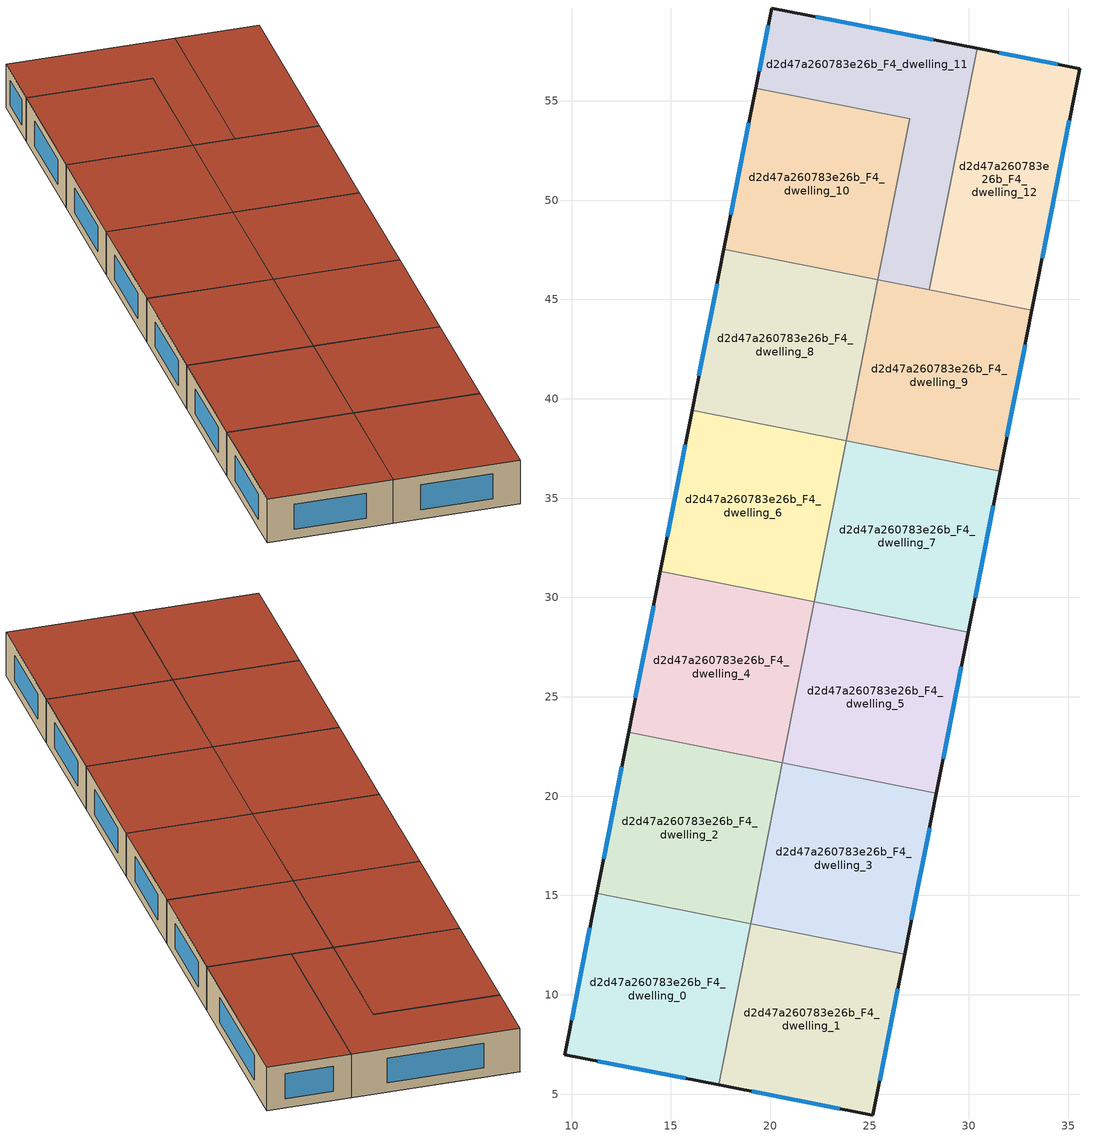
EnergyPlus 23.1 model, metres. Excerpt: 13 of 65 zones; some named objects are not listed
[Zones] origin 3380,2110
d2d47a260783e26b_F4_dwelling_0
 floor to d2d47a260783e26b_F3_dwelling_0 (EU_floor_Construction): 19.01,13.57 17.41,5.47 9.66,6.99 11.27,15.1 z12
 wall outside (EU_wall_Construction): 11.27,15.1 9.66,6.99 17.41,5.47 z12:15
 wall to d2d47a260783e26b_F4_dwelling_2 (EU_wall_Construction): 19.01,13.57 11.27,15.1 z12:15
 wall to d2d47a260783e26b_F4_dwelling_1 (EU_wall_Construction): 17.41,5.47 19.01,13.57 z12:15
 window (EU_Window_Construction): 11.32,6.66 15.75,5.79 / 10.92,13.37 10.01,8.73 z12.64:14.36
 roof outside (EU_roof_Construction): 17.41,5.47 19.01,13.57 11.27,15.1 9.66,6.99 z15
d2d47a260783e26b_F4_dwelling_1
 floor to d2d47a260783e26b_F3_dwelling_1 (EU_floor_Construction): 26.77,12.04 25.17,3.95 17.41,5.47 19.01,13.57 z12
 wall outside (EU_wall_Construction): 17.41,5.47 25.17,3.95 26.77,12.04 z12:15
 wall to d2d47a260783e26b_F4_dwelling_3 (EU_wall_Construction): 26.77,12.04 19.02,13.57 z12:15
 window (EU_Window_Construction): 19.07,5.14 23.51,4.27 / 25.51,5.68 26.42,10.31 z12.64:14.36
 roof outside (EU_roof_Construction): 25.17,3.95 26.77,12.04 19.01,13.57 17.41,5.47 z15
d2d47a260783e26b_F4_dwelling_10
 floor to d2d47a260783e26b_F3_dwelling_10 (EU_floor_Construction): 27.02,54.09 25.42,45.99 17.67,47.52 19.27,55.63 z12
 wall outside (EU_wall_Construction): 19.27,55.63 17.67,47.52 z12:15
 wall to d2d47a260783e26b_F4_dwelling_8 (EU_wall_Construction): 17.67,47.52 25.42,45.99 z12:15
 wall to d2d47a260783e26b_F4_dwelling_11 (EU_wall_Construction): 27.02,54.1 19.27,55.63 / 25.42,45.99 27.02,54.09 z12:15
 window (EU_Window_Construction): 18.93,53.89 18.02,49.26 z12.64:14.36
 roof outside (EU_roof_Construction): 25.42,45.99 27.02,54.09 19.27,55.63 17.67,47.52 z15
d2d47a260783e26b_F4_dwelling_11
 floor to d2d47a260783e26b_F3_dwelling_11 (EU_floor_Construction): 30.41,57.64 28.01,45.48 25.42,45.99 27.02,54.09 19.27,55.63 20.07,59.67 z12
 wall outside (EU_wall_Construction): 30.41,57.64 20.07,59.67 19.27,55.63 z12:15
 wall to d2d47a260783e26b_F4_dwelling_12 (EU_wall_Construction): 28.01,45.48 30.41,57.64 z12:15
 wall to d2d47a260783e26b_F4_dwelling_9 (EU_wall_Construction): 25.42,45.99 28.01,45.48 z12:15
 window (EU_Window_Construction): 19.9,58.81 19.45,56.49 / 28.2,58.07 22.29,59.24 z12.64:14.36
 roof outside (EU_roof_Construction): 28.01,45.48 30.41,57.64 20.07,59.67 19.27,55.63 27.02,54.09 25.42,45.99 z15
d2d47a260783e26b_F4_dwelling_12
 floor to d2d47a260783e26b_F3_dwelling_12 (EU_floor_Construction): 35.58,56.62 33.17,44.46 28.01,45.48 30.41,57.64 z12
 wall outside (EU_wall_Construction): 33.17,44.46 35.58,56.62 30.41,57.64 z12:15
 wall to d2d47a260783e26b_F4_dwelling_9 (EU_wall_Construction): 28.01,45.48 33.17,44.46 z12:15
 window (EU_Window_Construction): 34.47,56.84 31.52,57.42 / 33.69,47.06 35.06,54.02 z12.64:14.36
 roof outside (EU_roof_Construction): 33.17,44.46 35.58,56.62 30.41,57.64 28.01,45.48 z15
d2d47a260783e26b_F4_dwelling_2
 floor to d2d47a260783e26b_F3_dwelling_2 (EU_floor_Construction): 20.62,21.68 19.02,13.57 11.27,15.1 12.87,23.21 z12
 wall outside (EU_wall_Construction): 12.87,23.21 11.27,15.1 z12:15
 wall to d2d47a260783e26b_F4_dwelling_4 (EU_wall_Construction): 20.62,21.68 12.87,23.21 z12:15
 wall to d2d47a260783e26b_F4_dwelling_3 (EU_wall_Construction): 19.02,13.57 20.62,21.68 z12:15
 window (EU_Window_Construction): 12.52,21.47 11.61,16.84 z12.64:14.36
 roof outside (EU_roof_Construction): 19.02,13.57 20.62,21.68 12.87,23.21 11.27,15.1 z15
d2d47a260783e26b_F4_dwelling_3
 floor to d2d47a260783e26b_F3_dwelling_3 (EU_floor_Construction): 28.37,20.15 26.77,12.04 19.02,13.57 20.62,21.68 z12
 wall outside (EU_wall_Construction): 26.77,12.04 28.37,20.15 z12:15
 wall to d2d47a260783e26b_F4_dwelling_5 (EU_wall_Construction): 28.37,20.15 20.62,21.68 z12:15
 window (EU_Window_Construction): 27.11,13.78 28.02,18.41 z12.64:14.36
 roof outside (EU_roof_Construction): 26.77,12.04 28.37,20.15 20.62,21.68 19.02,13.57 z15
d2d47a260783e26b_F4_dwelling_4
 floor to d2d47a260783e26b_F3_dwelling_4 (EU_floor_Construction): 22.22,29.78 20.62,21.68 12.87,23.21 14.47,31.31 z12
 wall outside (EU_wall_Construction): 14.47,31.31 12.87,23.21 z12:15
 wall to d2d47a260783e26b_F4_dwelling_6 (EU_wall_Construction): 22.22,29.78 14.47,31.31 z12:15
 wall to d2d47a260783e26b_F4_dwelling_5 (EU_wall_Construction): 20.62,21.68 22.22,29.78 z12:15
 window (EU_Window_Construction): 14.13,29.58 13.21,24.95 z12.64:14.36
 roof outside (EU_roof_Construction): 20.62,21.68 22.22,29.78 14.47,31.31 12.87,23.21 z15
d2d47a260783e26b_F4_dwelling_5
 floor to d2d47a260783e26b_F3_dwelling_5 (EU_floor_Construction): 29.97,28.25 28.37,20.15 20.62,21.68 22.22,29.78 z12
 wall outside (EU_wall_Construction): 28.37,20.15 29.97,28.25 z12:15
 wall to d2d47a260783e26b_F4_dwelling_7 (EU_wall_Construction): 29.97,28.25 22.22,29.78 z12:15
 window (EU_Window_Construction): 28.71,21.88 29.63,26.52 z12.64:14.36
 roof outside (EU_roof_Construction): 28.37,20.15 29.97,28.25 22.22,29.78 20.62,21.68 z15
d2d47a260783e26b_F4_dwelling_6
 floor to d2d47a260783e26b_F3_dwelling_6 (EU_floor_Construction): 23.82,37.89 22.22,29.78 14.47,31.31 16.07,39.42 z12
 wall outside (EU_wall_Construction): 16.07,39.42 14.47,31.31 z12:15
 wall to d2d47a260783e26b_F4_dwelling_8 (EU_wall_Construction): 23.82,37.89 16.07,39.42 z12:15
 wall to d2d47a260783e26b_F4_dwelling_7 (EU_wall_Construction): 22.22,29.78 23.82,37.89 z12:15
 window (EU_Window_Construction): 15.73,37.68 14.81,33.05 z12.64:14.36
 roof outside (EU_roof_Construction): 22.22,29.78 23.82,37.89 16.07,39.42 14.47,31.31 z15
d2d47a260783e26b_F4_dwelling_7
 floor to d2d47a260783e26b_F3_dwelling_7 (EU_floor_Construction): 31.57,36.36 29.97,28.25 22.22,29.78 23.82,37.89 z12
 wall outside (EU_wall_Construction): 29.97,28.25 31.57,36.36 z12:15
 wall to d2d47a260783e26b_F4_dwelling_9 (EU_wall_Construction): 31.57,36.35 23.82,37.89 z12:15
 window (EU_Window_Construction): 30.31,29.99 31.23,34.62 z12.64:14.36
 roof outside (EU_roof_Construction): 29.97,28.25 31.57,36.36 23.82,37.89 22.22,29.78 z15
d2d47a260783e26b_F4_dwelling_8
 floor to d2d47a260783e26b_F3_dwelling_8 (EU_floor_Construction): 25.42,45.99 23.82,37.89 16.07,39.42 17.67,47.52 z12
 wall outside (EU_wall_Construction): 17.67,47.52 16.07,39.42 z12:15
 wall to d2d47a260783e26b_F4_dwelling_9 (EU_wall_Construction): 23.82,37.89 25.42,45.99 z12:15
 window (EU_Window_Construction): 17.33,45.79 16.41,41.15 z12.64:14.36
 roof outside (EU_roof_Construction): 23.82,37.89 25.42,45.99 17.67,47.52 16.07,39.42 z15
d2d47a260783e26b_F4_dwelling_9
 floor to d2d47a260783e26b_F3_dwelling_9 (EU_floor_Construction): 33.17,44.46 31.57,36.36 23.82,37.89 25.42,45.99 z12
 wall outside (EU_wall_Construction): 31.57,36.36 33.17,44.46 z12:15
 window (EU_Window_Construction): 31.92,38.09 32.83,42.72 z12.64:14.36
 roof outside (EU_roof_Construction): 31.57,36.36 33.17,44.46 25.42,45.99 23.82,37.89 z15
[Building]
EU S2 Campaign: North Axis=0; Terrain=City; Solar Distribution=FullExterior
[Site:Location]
Yerevan-Zvartnots.Intl.AP: Latitude=40.15; Longitude=44.383; Time Zone=4; Elevation=854
[SizingPeriod:WeatherFileDays]
AnnualSizingPeriod: Begin Month=1; Begin Day of Month=1; End Month=12; End Day of Month=31; Day of Week for Start Day=Monday; Use Weather File Daylight Saving Period=No; Use Weather File Rain and Snow Indicators=No
[MATERIAL]
EU_InternalMass_Material: Roughness=MediumRough; Thickness=0.1; Conductivity=1; Density=1800; Specific Heat=900; Thermal Absorptance=0.9; Solar Absorptance=0.7; Visible Absorptance=0.7
[MATERIAL:NOMASS] Roughness=MediumRough; Thermal Absorptance=0.9; Solar Absorptance=0.7; Visible Absorptance=0.7
Name | Thermal Resistance
EU_wall_NoMass | 1.05043
EU_roof_NoMass | 1.45357
EU_floor_NoMass | 0.478065
[WINDOWMATERIAL:SIMPLEGLAZINGSYSTEM]
EU_Window_SimpleGlazing: UFactor=2.5566; Solar Heat Gain Coefficient=0.75; Visible Transmittance=0.75
[CONSTRUCTION]
EU_wall_Construction: EU_wall_NoMass
EU_roof_Construction: EU_roof_NoMass
EU_floor_Construction: EU_floor_NoMass
EU_Window_Construction: EU_Window_SimpleGlazing
EU_InternalMass_Construction: EU_InternalMass_Material
[ZONE] Type=1; Multiplier=1; Ceiling Height=autocalculate; Floor Area=autocalculate; Part of Total Floor Area=Yes
Name | Volume
d2d47a260783e26b_F4_dwelling_0 | 195.798
d2d47a260783e26b_F4_dwelling_1 | 195.787
d2d47a260783e26b_F4_dwelling_10 | 195.791
d2d47a260783e26b_F4_dwelling_11 | 195.799
d2d47a260783e26b_F4_dwelling_12 | 195.806
d2d47a260783e26b_F4_dwelling_2; d2d47a260783e26b_F4_dwelling_3 | 195.813
d2d47a260783e26b_F4_dwelling_4 | 195.786
d2d47a260783e26b_F4_dwelling_5; d2d47a260783e26b_F4_dwelling_8 | 195.8
d2d47a260783e26b_F4_dwelling_6 | 195.776
d2d47a260783e26b_F4_dwelling_7; d2d47a260783e26b_F4_dwelling_9 | 195.805
[INTERNALMASS] Construction=EU_InternalMass_Construction
Name | Zone or ZoneList | Surface Area
d2d47a260783e26b_F4_dwelling_0_EU_InternalMass | d2d47a260783e26b_F4_dwelling_0 | 65.2671
d2d47a260783e26b_F4_dwelling_1_EU_InternalMass | d2d47a260783e26b_F4_dwelling_1 | 65.2652
d2d47a260783e26b_F4_dwelling_2_EU_InternalMass | d2d47a260783e26b_F4_dwelling_2 | 65.2711
d2d47a260783e26b_F4_dwelling_3_EU_InternalMass | d2d47a260783e26b_F4_dwelling_3 | 65.2711
d2d47a260783e26b_F4_dwelling_4_EU_InternalMass | d2d47a260783e26b_F4_dwelling_4 | 65.2638
d2d47a260783e26b_F4_dwelling_5_EU_InternalMass | d2d47a260783e26b_F4_dwelling_5 | 65.2674
d2d47a260783e26b_F4_dwelling_6_EU_InternalMass | d2d47a260783e26b_F4_dwelling_6 | 65.2619
d2d47a260783e26b_F4_dwelling_7_EU_InternalMass | d2d47a260783e26b_F4_dwelling_7 | 65.2636
d2d47a260783e26b_F4_dwelling_8_EU_InternalMass | d2d47a260783e26b_F4_dwelling_8 | 65.265
d2d47a260783e26b_F4_dwelling_9_EU_InternalMass | d2d47a260783e26b_F4_dwelling_9 | 65.2676
d2d47a260783e26b_F4_dwelling_10_EU_InternalMass | d2d47a260783e26b_F4_dwelling_10 | 65.2635
d2d47a260783e26b_F4_dwelling_11_EU_InternalMass | d2d47a260783e26b_F4_dwelling_11 | 65.2667
d2d47a260783e26b_F4_dwelling_12_EU_InternalMass | d2d47a260783e26b_F4_dwelling_12 | 65.2702
[OTHEREQUIPMENT] Fuel Type=Electricity; Design Level Calculation Method=Watts/Area; Power per Zone Floor Area=1; Fraction Latent=0; Fraction Radiant=0; Fraction Lost=0; Carbon Dioxide Generation Rate=0; EndUse Subcategory=EU_Step8_InternalGains
Name | Zone or ZoneList or Space or SpaceList | Schedule
EU_Step8_InternalGain_d2d47a260783e26b_F4_dwelling_0_f000 | d2d47a260783e26b_F4_dwelling_0 | EU_Step8_GainSchedule_d2d47a260783e26b_F4_dwelling_0_f000
EU_Step8_InternalGain_d2d47a260783e26b_F4_dwelling_1_f000 | d2d47a260783e26b_F4_dwelling_1 | EU_Step8_GainSchedule_d2d47a260783e26b_F4_dwelling_1_f000
EU_Step8_InternalGain_d2d47a260783e26b_F4_dwelling_2_f000 | d2d47a260783e26b_F4_dwelling_2 | EU_Step8_GainSchedule_d2d47a260783e26b_F4_dwelling_2_f000
EU_Step8_InternalGain_d2d47a260783e26b_F4_dwelling_3_f000 | d2d47a260783e26b_F4_dwelling_3 | EU_Step8_GainSchedule_d2d47a260783e26b_F4_dwelling_3_f000
EU_Step8_InternalGain_d2d47a260783e26b_F4_dwelling_4_f000 | d2d47a260783e26b_F4_dwelling_4 | EU_Step8_GainSchedule_d2d47a260783e26b_F4_dwelling_4_f000
EU_Step8_InternalGain_d2d47a260783e26b_F4_dwelling_5_f000 | d2d47a260783e26b_F4_dwelling_5 | EU_Step8_GainSchedule_d2d47a260783e26b_F4_dwelling_5_f000
EU_Step8_InternalGain_d2d47a260783e26b_F4_dwelling_6_f000 | d2d47a260783e26b_F4_dwelling_6 | EU_Step8_GainSchedule_d2d47a260783e26b_F4_dwelling_6_f000
EU_Step8_InternalGain_d2d47a260783e26b_F4_dwelling_7_f000 | d2d47a260783e26b_F4_dwelling_7 | EU_Step8_GainSchedule_d2d47a260783e26b_F4_dwelling_7_f000
EU_Step8_InternalGain_d2d47a260783e26b_F4_dwelling_8_f000 | d2d47a260783e26b_F4_dwelling_8 | EU_Step8_GainSchedule_d2d47a260783e26b_F4_dwelling_8_f000
EU_Step8_InternalGain_d2d47a260783e26b_F4_dwelling_9_f000 | d2d47a260783e26b_F4_dwelling_9 | EU_Step8_GainSchedule_d2d47a260783e26b_F4_dwelling_9_f000
EU_Step8_InternalGain_d2d47a260783e26b_F4_dwelling_10_f000 | d2d47a260783e26b_F4_dwelling_10 | EU_Step8_GainSchedule_d2d47a260783e26b_F4_dwelling_10_f000
EU_Step8_InternalGain_d2d47a260783e26b_F4_dwelling_11_f000 | d2d47a260783e26b_F4_dwelling_11 | EU_Step8_GainSchedule_d2d47a260783e26b_F4_dwelling_11_f000
EU_Step8_InternalGain_d2d47a260783e26b_F4_dwelling_12_f000 | d2d47a260783e26b_F4_dwelling_12 | EU_Step8_GainSchedule_d2d47a260783e26b_F4_dwelling_12_f000
[ZONEVENTILATION:DESIGNFLOWRATE] Schedule=EU_AlwaysOn; Design Flow Rate Calculation Method=AirChanges/Hour; Air Changes per Hour=0.557805; Ventilation Type=Natural; Fan Pressure Rise=0; Fan Total Efficiency=1; Constant Term Coefficient=1; Temperature Term Coefficient=0; Velocity Term Coefficient=0; Velocity Squared Term Coefficient=0; Minimum Indoor Temperature=-100; Maximum Indoor Temperature=100; Delta Temperature=-100; Minimum Outdoor Temperature=-100; Maximum Outdoor Temperature=100; Maximum Wind Speed=40
Name | Zone or ZoneList or Space or SpaceList
EU_ConstantAir_d2d47a260783e26b_F4_dwelling_0 | d2d47a260783e26b_F4_dwelling_0
EU_ConstantAir_d2d47a260783e26b_F4_dwelling_1 | d2d47a260783e26b_F4_dwelling_1
EU_ConstantAir_d2d47a260783e26b_F4_dwelling_2 | d2d47a260783e26b_F4_dwelling_2
EU_ConstantAir_d2d47a260783e26b_F4_dwelling_3 | d2d47a260783e26b_F4_dwelling_3
EU_ConstantAir_d2d47a260783e26b_F4_dwelling_4 | d2d47a260783e26b_F4_dwelling_4
EU_ConstantAir_d2d47a260783e26b_F4_dwelling_5 | d2d47a260783e26b_F4_dwelling_5
EU_ConstantAir_d2d47a260783e26b_F4_dwelling_6 | d2d47a260783e26b_F4_dwelling_6
EU_ConstantAir_d2d47a260783e26b_F4_dwelling_7 | d2d47a260783e26b_F4_dwelling_7
EU_ConstantAir_d2d47a260783e26b_F4_dwelling_8 | d2d47a260783e26b_F4_dwelling_8
EU_ConstantAir_d2d47a260783e26b_F4_dwelling_9 | d2d47a260783e26b_F4_dwelling_9
EU_ConstantAir_d2d47a260783e26b_F4_dwelling_10 | d2d47a260783e26b_F4_dwelling_10
EU_ConstantAir_d2d47a260783e26b_F4_dwelling_11 | d2d47a260783e26b_F4_dwelling_11
EU_ConstantAir_d2d47a260783e26b_F4_dwelling_12 | d2d47a260783e26b_F4_dwelling_12
[HVACTEMPLATE:ZONE:IDEALLOADSAIRSYSTEM] System Availability Schedule=EU_AlwaysOn; Maximum Heating Supply Air Temperature=50; Minimum Cooling Supply Air Temperature=13; Maximum Heating Supply Air Humidity Ratio=0.0156; Minimum Cooling Supply Air Humidity Ratio=0.0077; Heating Limit=NoLimit; Cooling Limit=NoLimit; Heating Availability Schedule=EU_AlwaysOn; Cooling Availability Schedule=EU_CoolingOff; Dehumidification Control Type=ConstantSensibleHeatRatio; Cooling Sensible Heat Ratio=0.7; Dehumidification Setpoint=60; Humidification Control Type=None; Humidification Setpoint=30; Outdoor Air Method=None; Outdoor Air Flow Rate per Person=0.00944; Outdoor Air Flow Rate per Zone Floor Area=0; Outdoor Air Flow Rate per Zone=0; Demand Controlled Ventilation Type=None; Outdoor Air Economizer Type=NoEconomizer; Heat Recovery Type=None; Sensible Heat Recovery Effectiveness=0.7; Latent Heat Recovery Effectiveness=0.65
Name | Template Thermostat
d2d47a260783e26b_F4_dwelling_0 | EU_HeatOnly_d2d47a260783e26b_F4_dwelling_0
d2d47a260783e26b_F4_dwelling_1 | EU_HeatOnly_d2d47a260783e26b_F4_dwelling_1
d2d47a260783e26b_F4_dwelling_2 | EU_HeatOnly_d2d47a260783e26b_F4_dwelling_2
d2d47a260783e26b_F4_dwelling_3 | EU_HeatOnly_d2d47a260783e26b_F4_dwelling_3
d2d47a260783e26b_F4_dwelling_4 | EU_HeatOnly_d2d47a260783e26b_F4_dwelling_4
d2d47a260783e26b_F4_dwelling_5 | EU_HeatOnly_d2d47a260783e26b_F4_dwelling_5
d2d47a260783e26b_F4_dwelling_6 | EU_HeatOnly_d2d47a260783e26b_F4_dwelling_6
d2d47a260783e26b_F4_dwelling_7 | EU_HeatOnly_d2d47a260783e26b_F4_dwelling_7
d2d47a260783e26b_F4_dwelling_8 | EU_HeatOnly_d2d47a260783e26b_F4_dwelling_8
d2d47a260783e26b_F4_dwelling_9 | EU_HeatOnly_d2d47a260783e26b_F4_dwelling_9
d2d47a260783e26b_F4_dwelling_10 | EU_HeatOnly_d2d47a260783e26b_F4_dwelling_10
d2d47a260783e26b_F4_dwelling_11 | EU_HeatOnly_d2d47a260783e26b_F4_dwelling_11
d2d47a260783e26b_F4_dwelling_12 | EU_HeatOnly_d2d47a260783e26b_F4_dwelling_12
[SIZING:ZONE] Zone Cooling Design Supply Air Temperature Input Method=SupplyAirTemperature; Zone Cooling Design Supply Air Temperature=13; Zone Heating Design Supply Air Temperature Input Method=SupplyAirTemperature; Zone Heating Design Supply Air Temperature=50; Zone Cooling Design Supply Air Humidity Ratio=0.008; Zone Heating Design Supply Air Humidity Ratio=0.008; Cooling Design Air Flow Method=DesignDay; Cooling Design Air Flow Rate=0; Cooling Minimum Air Flow per Zone Floor Area=0.000762; Cooling Minimum Air Flow=0; Cooling Minimum Air Flow Fraction=0.2; Heating Design Air Flow Method=DesignDay; Heating Design Air Flow Rate=0; Heating Maximum Air Flow per Zone Floor Area=0.002032; Heating Maximum Air Flow=0.141576; Heating Maximum Air Flow Fraction=0.3; Account for Dedicated Outdoor Air System=No; Dedicated Outdoor Air System Control Strategy=NeutralSupplyAir; Dedicated Outdoor Air Low Setpoint Temperature for Design=autosize; Dedicated Outdoor Air High Setpoint Temperature for Design=autosize; Zone Load Sizing Method=Sensible Load Only No Latent Load; Zone Latent Cooling Design Supply Air Humidity Ratio Input Method=HumidityRatioDifference; Zone Cooling Design Supply Air Humidity Ratio Difference=0.005; Zone Latent Heating Design Supply Air Humidity Ratio Input Method=HumidityRatioDifference; Zone Humidification Design Supply Air Humidity Ratio Difference=0.005
d2d47a260783e26b_F4_dwelling_0; d2d47a260783e26b_F4_dwelling_1; d2d47a260783e26b_F4_dwelling_2; d2d47a260783e26b_F4_dwelling_3; d2d47a260783e26b_F4_dwelling_4; d2d47a260783e26b_F4_dwelling_5; d2d47a260783e26b_F4_dwelling_6; d2d47a260783e26b_F4_dwelling_7; d2d47a260783e26b_F4_dwelling_8; d2d47a260783e26b_F4_dwelling_9; d2d47a260783e26b_F4_dwelling_10; d2d47a260783e26b_F4_dwelling_11; d2d47a260783e26b_F4_dwelling_12
[SCHEDULE:CONSTANT]
Name | Hourly Value
EU_AlwaysOn | 1
EU_CoolingOff | 0
[SCHEDULE:FILE] Column Number=1; Rows to Skip at Top=0; Number of Hours of Data=8760; Column Separator=Comma; Interpolate to Timestep=No; Minutes per Item=60; Adjust Schedule for Daylight Savings=Yes
Name | File
EU_Step8_GainSchedule_d2d47a260783e26b_F4_dwelling_0_f000 | ../../schedules/d2d47a260783e26b/d2d47a260783e26b_F4_dwelling_0_f000_gain.csv
EU_Step8_GainSchedule_d2d47a260783e26b_F4_dwelling_1_f000 | ../../schedules/d2d47a260783e26b/d2d47a260783e26b_F4_dwelling_1_f000_gain.csv
EU_Step8_GainSchedule_d2d47a260783e26b_F4_dwelling_2_f000 | ../../schedules/d2d47a260783e26b/d2d47a260783e26b_F4_dwelling_2_f000_gain.csv
EU_Step8_GainSchedule_d2d47a260783e26b_F4_dwelling_3_f000 | ../../schedules/d2d47a260783e26b/d2d47a260783e26b_F4_dwelling_3_f000_gain.csv
EU_Step8_GainSchedule_d2d47a260783e26b_F4_dwelling_4_f000 | ../../schedules/d2d47a260783e26b/d2d47a260783e26b_F4_dwelling_4_f000_gain.csv
EU_Step8_GainSchedule_d2d47a260783e26b_F4_dwelling_5_f000 | ../../schedules/d2d47a260783e26b/d2d47a260783e26b_F4_dwelling_5_f000_gain.csv
EU_Step8_GainSchedule_d2d47a260783e26b_F4_dwelling_6_f000 | ../../schedules/d2d47a260783e26b/d2d47a260783e26b_F4_dwelling_6_f000_gain.csv
EU_Step8_GainSchedule_d2d47a260783e26b_F4_dwelling_7_f000 | ../../schedules/d2d47a260783e26b/d2d47a260783e26b_F4_dwelling_7_f000_gain.csv
EU_Step8_GainSchedule_d2d47a260783e26b_F4_dwelling_8_f000 | ../../schedules/d2d47a260783e26b/d2d47a260783e26b_F4_dwelling_8_f000_gain.csv
EU_Step8_GainSchedule_d2d47a260783e26b_F4_dwelling_9_f000 | ../../schedules/d2d47a260783e26b/d2d47a260783e26b_F4_dwelling_9_f000_gain.csv
EU_Step8_GainSchedule_d2d47a260783e26b_F4_dwelling_10_f000 | ../../schedules/d2d47a260783e26b/d2d47a260783e26b_F4_dwelling_10_f000_gain.csv
EU_Step8_GainSchedule_d2d47a260783e26b_F4_dwelling_11_f000 | ../../schedules/d2d47a260783e26b/d2d47a260783e26b_F4_dwelling_11_f000_gain.csv
EU_Step8_GainSchedule_d2d47a260783e26b_F4_dwelling_12_f000 | ../../schedules/d2d47a260783e26b/d2d47a260783e26b_F4_dwelling_12_f000_gain.csv
